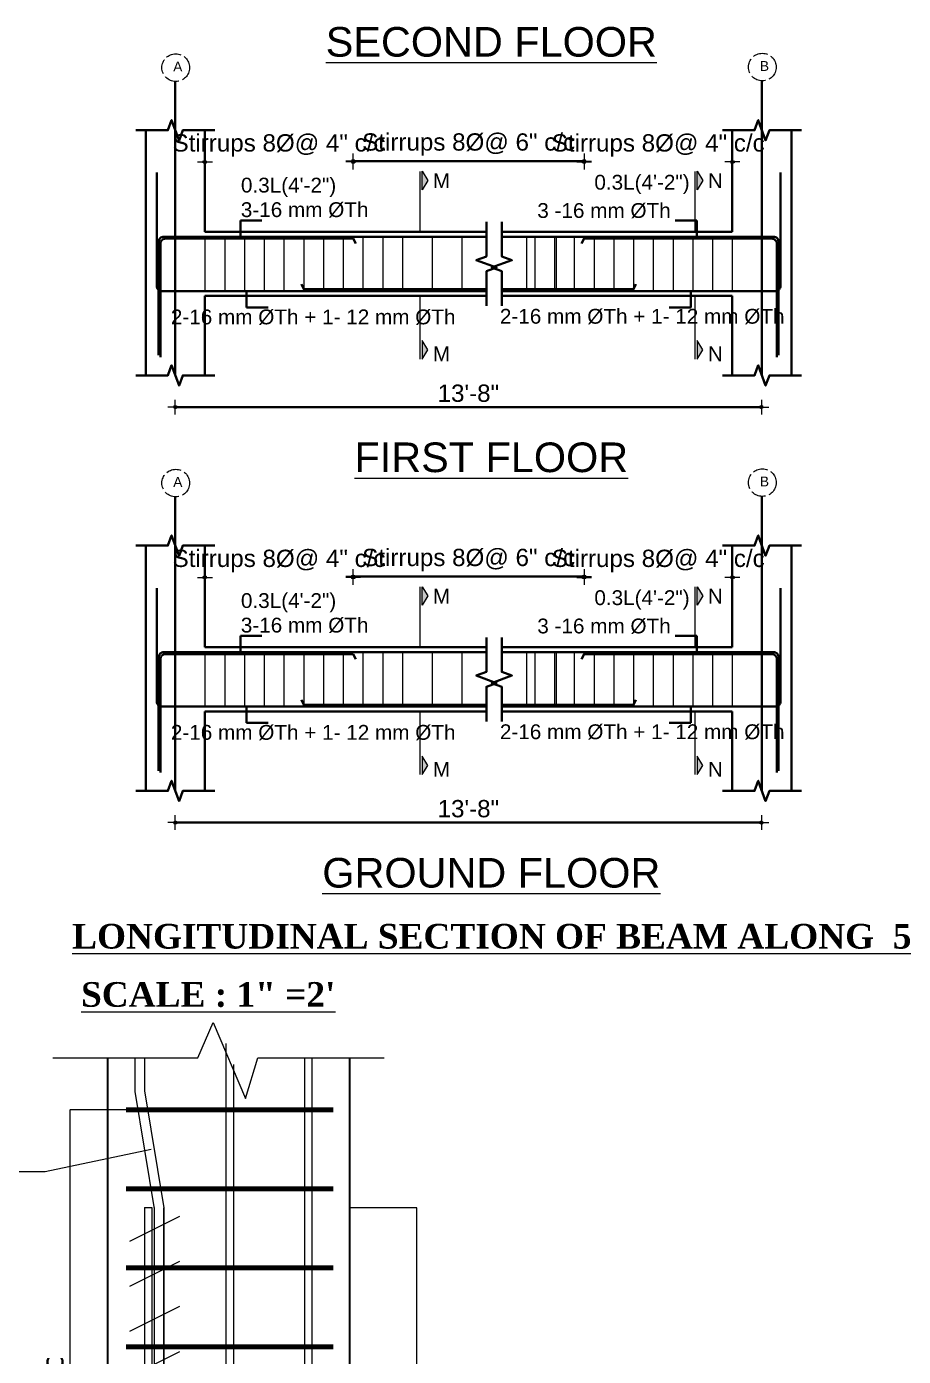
# Model space of a CAD drawing. Header units: inches. Extents: x -4597 to 93300, y -14139 to 5932.
# Drawn here: x 5302 to 5657, y -10542 to -10004 of the extents above; entities that cross this region are included whole.
import ezdxf
from ezdxf.enums import TextEntityAlignment as Align

# ---------------------------------------------------------------- set-up
doc = ezdxf.new("R2010")
doc.units = ezdxf.units.IN
doc.header["$LTSCALE"] = 0.5
doc.header["$MEASUREMENT"] = 0
doc.header["$PDMODE"] = 66
doc.linetypes.add('ACAD_ISO02W100', pattern=[15, 12, -3])
for name, color, linetype, lineweight in [('BAR', 5, 'Continuous', 40), ('DIM', 180, 'Continuous', 5), ('hatch', 9, 'Continuous', 0), ('HATCH1', 4, 'ACAD_ISO02W100', 13), ('REN-1', 212, 'Continuous', 30), ('STIRRUPS', 14, 'Continuous', 18), ('TEXT', 220, 'Continuous', 9), ('TRENCH', 1, 'Continuous', 35), ('wall', 20, 'Continuous', 40)]:
    doc.layers.add(name, color=color, linetype=linetype, lineweight=lineweight)
doc.layers.add('DIMENSION', color=5, linetype='Continuous')
doc.layers.add('STIRRUP', color=10, linetype='Continuous')
doc.styles.add('1.8', font='times.ttf', dxfattribs={"width": 0.8, "height": 6})
doc.styles.add('style1', font='arial.ttf', dxfattribs={"height": 7})
doc.styles.add('TAHOMA', font='tahoma.ttf', dxfattribs={"height": 9})
doc.styles.add('technical', font='technic_.ttf', dxfattribs={"height": 6.5})
doc.dimstyles.new('1.4', dxfattribs={"dimscale": 0, "dimtxt": 6, "dimasz": 0.5, "dimexe": 2, "dimexo": 9, "dimgap": 2, "dimtad": 1, "dimdec": 0, "dimlfac": 0.5, "dimzin": 3, "dimdsep": 46, "dimlunit": 4, "dimtxsty": '1.8', "dimblk": 'DIM', "dimcen": 3, "dimdle": 3, "dimse1": 1, "dimse2": 1, "dimclrd": 256, "dimclre": 256, "dimclrt": 7, "dimadec": 1, "dimazin": 2, "dimtfac": 1, "dimtdec": 0, "dimtix": 1, "dimtofl": 0, "dimtmove": 2, "dimatfit": 3, "dimldrblk": 'ARW', "dimfxl": 2, "dimfrac": 2, "dimtolj": 2, "dimtzin": 0, "dimarcsym": 0})
doc.dimstyles.new('ARROW', dxfattribs={"dimscale": 96, "dimtxt": 9, "dimasz": 0.125, "dimexe": 0.078125, "dimexo": 0.09375, "dimgap": 0.03125, "dimtad": 1, "dimdec": 0, "dimzin": 3, "dimdsep": 46, "dimlunit": 4, "dimtxsty": 'TAHOMA', "dimcen": 0.09375, "dimclrd": 256, "dimclre": 256, "dimclrt": 256, "dimadec": 0, "dimazin": 0, "dimtfac": 1, "dimtdec": 0, "dimtmove": 0, "dimatfit": 3, "dimfxl": 1, "dimfrac": 2, "dimtolj": 1, "dimtzin": 0, "dimarcsym": 0})

# ---------------------------------------------------------------- blocks, each defined once
blk = doc.blocks.new('*D71')
at = {"layer": 'Defpoints', "color": 0, "lineweight": -3, "transparency": 16777216}
for p in [(81384.01, 74775.59), (81446, 74775.59), (81446, 74487.82)]:
    blk.add_point(p, dxfattribs=at)
at = {"layer": 'DIM', "color": 0, "lineweight": -2, "transparency": 16777216}
for p, q in [((81445.75, 74775.59), (81383.93, 74775.59)), ((81384.01, 74487.95), (81384.01, 74775.47)), ((81445.75, 74487.82), (81383.93, 74487.82))]:
    blk.add_line(p, q, dxfattribs=at)
at = {"layer": 'DIM', "color": 0, "lineweight": -3, "transparency": 16777216}
for points in [[(81383.99, 74775.47), (81384.03, 74775.47), (81384.01, 74775.59)], [(81383.99, 74487.95), (81384.03, 74487.95), (81384.01, 74487.82)]]:
    blk.add_solid(points, dxfattribs=at)
at = {"layer": 'DIM', "color": 7, "transparency": 16777216, "insert": (81378.03, 74631.71), "char_height": 9, "attachment_point": 5, "rotation": 90, "style": 'TAHOMA'}
blk.add_mtext('\\A1;stirrups @ 4" c/c', dxfattribs=at)
blk = doc.blocks.new('*D72')
at = {"layer": 'Defpoints', "color": 0, "lineweight": -3, "transparency": 16777216}
for p in [(81497.08, 74735.98), (81524.36, 74735.98), (81497.08, 74487.59)]:
    blk.add_point(p, dxfattribs=at)
at = {"layer": 'DIM', "color": 0, "lineweight": -2, "transparency": 16777216}
for p, q in [((81497.33, 74735.98), (81524.44, 74735.98)), ((81524.36, 74487.72), (81524.36, 74735.85)), ((81497.33, 74487.59), (81524.44, 74487.59))]:
    blk.add_line(p, q, dxfattribs=at)
at = {"layer": 'DIM', "color": 0, "lineweight": -3, "transparency": 16777216}
for points in [[(81524.34, 74735.85), (81524.38, 74735.85), (81524.36, 74735.98)], [(81524.34, 74487.72), (81524.38, 74487.72), (81524.36, 74487.59)]]:
    blk.add_solid(points, dxfattribs=at)
at = {"layer": 'DIM', "color": 7, "transparency": 16777216, "insert": (81518.38, 74611.78), "char_height": 9, "attachment_point": 5, "rotation": 90, "style": 'TAHOMA'}
blk.add_mtext('\\A1;ld = 60%%C(3\'-2")', dxfattribs=at)
blk = doc.blocks.new('DIM')
at = {"layer": 'DIMENSION'}
h = blk.add_hatch(color=256, dxfattribs=at)
h.paths.add_polyline_path([(0, 1.3), (0, 0), (1.3, 0, 0.414214)])
h.paths.add_polyline_path([(1.3, 0), (0, 0), (0, -1.3, 0.414214)])
h.paths.add_polyline_path([(0, 0), (-1.3, 0, 0.414214), (0, -1.3)])
h.paths.add_polyline_path([(0, 1.3, 0.414214), (-1.3, 0), (0, 0)])
for p, q in [((-6, 0), (6, 0)), ((0, 6), (0, -6))]:
    blk.add_line(p, q, dxfattribs=at)
blk.add_circle((0, 0), 1.28, dxfattribs=at)
blk = doc.blocks.new('*D782')
at = {"layer": 'Defpoints', "color": 0, "ltscale": 10, "transparency": 16777216}
for p in [(87613.93, 16599.58), (87613.93, 16586.04), (87673.93, 16568.52)]:
    blk.add_point(p, dxfattribs=at)
at = {"layer": 'DIMENSION', "lineweight": -2, "ltscale": 10, "transparency": 16777216}
for p, q in [((87613.43, 16599.58), (87612.93, 16599.58)), ((87674.43, 16599.58), (87674.93, 16599.58))]:
    blk.add_line(p, q, dxfattribs=at)
at = {"layer": 'DIMENSION', "lineweight": -2, "ltscale": 10, "transparency": 16777216, "xscale": 0.5, "yscale": 0.5, "zscale": 0.5}
blk.add_blockref('DIM', (87613.93, 16599.58), dxfattribs=at)
at = {"layer": 'DIMENSION', "lineweight": -2, "ltscale": 10, "transparency": 16777216, "xscale": 0.5, "yscale": 0.5, "zscale": 0.5, "rotation": 180}
blk.add_blockref('DIM', (87673.93, 16599.58), dxfattribs=at)
at = {"layer": 'DIMENSION', "color": 7, "ltscale": 10, "transparency": 16777216, "insert": (87643.93, 16606.24), "char_height": 7, "attachment_point": 5, "style": 'style1'}
blk.add_mtext('\\A2;Stirrups 8%%C@ 4" c/c', dxfattribs=at)
blk = doc.blocks.new('ARW')
at = {"layer": 'DIMENSION'}
blk.add_lwpolyline([(10, 0, 0, 6, 0), (0, 0, 0, 0, 0), (10, 0, 0, 0, 0)], format="xyseb", dxfattribs=at)
blk = doc.blocks.new('*D783')
at = {"layer": 'Defpoints', "color": 0, "ltscale": 10, "transparency": 16777216}
for p in [(87827.5, 16599.58), (87827.5, 16586.04), (87767.5, 16568.52)]:
    blk.add_point(p, dxfattribs=at)
at = {"layer": 'DIMENSION', "lineweight": -2, "ltscale": 10, "transparency": 16777216}
for p, q in [((87767, 16599.58), (87766.5, 16599.58)), ((87828, 16599.58), (87828.5, 16599.58))]:
    blk.add_line(p, q, dxfattribs=at)
at = {"layer": 'DIMENSION', "lineweight": -2, "ltscale": 10, "transparency": 16777216, "xscale": 0.5, "yscale": 0.5, "zscale": 0.5}
blk.add_blockref('DIM', (87767.5, 16599.58), dxfattribs=at)
at = {"layer": 'DIMENSION', "lineweight": -2, "ltscale": 10, "transparency": 16777216, "xscale": 0.5, "yscale": 0.5, "zscale": 0.5, "rotation": 180}
blk.add_blockref('DIM', (87827.5, 16599.58), dxfattribs=at)
at = {"layer": 'DIMENSION', "color": 7, "ltscale": 10, "transparency": 16777216, "insert": (87797.5, 16606.24), "char_height": 7, "attachment_point": 5, "style": 'style1'}
blk.add_mtext('\\A2;Stirrups 8%%C@ 4" c/c', dxfattribs=at)
blk = doc.blocks.new('*D798')
at = {"layer": 'Defpoints', "color": 0, "ltscale": 10, "transparency": 16777216}
for p in [(87767.5, 16599.95), (87673.93, 16568.52), (87767.5, 16568.52)]:
    blk.add_point(p, dxfattribs=at)
at = {"layer": 'DIMENSION', "lineweight": -2, "ltscale": 10, "transparency": 16777216}
blk.add_line((87674.43, 16599.95), (87767, 16599.95), dxfattribs=at)
at = {"layer": 'DIMENSION', "lineweight": -2, "ltscale": 10, "transparency": 16777216, "xscale": 0.5, "yscale": 0.5, "zscale": 0.5, "rotation": 180}
blk.add_blockref('DIM', (87673.93, 16599.95), dxfattribs=at)
at = {"layer": 'DIMENSION', "lineweight": -2, "ltscale": 10, "transparency": 16777216, "xscale": 0.5, "yscale": 0.5, "zscale": 0.5}
blk.add_blockref('DIM', (87767.5, 16599.95), dxfattribs=at)
at = {"layer": 'DIMENSION', "color": 7, "ltscale": 10, "transparency": 16777216, "insert": (87720.72, 16606.61), "char_height": 7, "attachment_point": 5, "style": 'style1'}
blk.add_mtext('\\A2;Stirrups 8%%C@ 6" c/c', dxfattribs=at)
blk = doc.blocks.new('*D784')
at = {"layer": 'Defpoints', "color": 0, "ltscale": 10, "transparency": 16777216}
for p in [(87601.93, 16513.08), (87839.28, 16513.08), (87839.28, 16500.27)]:
    blk.add_point(p, dxfattribs=at)
at = {"layer": 'DIMENSION', "lineweight": -2, "ltscale": 10, "transparency": 16777216}
blk.add_line((87602.43, 16500.27), (87838.78, 16500.27), dxfattribs=at)
at = {"layer": 'DIMENSION', "lineweight": -2, "ltscale": 10, "transparency": 16777216, "xscale": 0.5, "yscale": 0.5, "zscale": 0.5, "rotation": 180}
blk.add_blockref('DIM', (87601.93, 16500.27), dxfattribs=at)
at = {"layer": 'DIMENSION', "lineweight": -2, "ltscale": 10, "transparency": 16777216, "xscale": 0.5, "yscale": 0.5, "zscale": 0.5}
blk.add_blockref('DIM', (87839.28, 16500.27), dxfattribs=at)
at = {"layer": 'DIMENSION', "color": 7, "ltscale": 10, "transparency": 16777216, "insert": (87720.61, 16505.85), "char_height": 7, "attachment_point": 5, "style": 'style1'}
blk.add_mtext('\\A2;13\'-8"', dxfattribs=at)
blk = doc.blocks.new('*D785')
at = {"layer": 'Defpoints', "color": 0, "ltscale": 10, "transparency": 16777216}
for p in [(87613.93, 16767.87), (87613.93, 16754.33), (87673.93, 16736.82)]:
    blk.add_point(p, dxfattribs=at)
at = {"layer": 'DIMENSION', "lineweight": -2, "ltscale": 10, "transparency": 16777216}
for p, q in [((87613.43, 16767.87), (87612.93, 16767.87)), ((87674.43, 16767.87), (87674.93, 16767.87))]:
    blk.add_line(p, q, dxfattribs=at)
at = {"layer": 'DIMENSION', "lineweight": -2, "ltscale": 10, "transparency": 16777216, "xscale": 0.5, "yscale": 0.5, "zscale": 0.5}
blk.add_blockref('DIM', (87613.93, 16767.87), dxfattribs=at)
at = {"layer": 'DIMENSION', "lineweight": -2, "ltscale": 10, "transparency": 16777216, "xscale": 0.5, "yscale": 0.5, "zscale": 0.5, "rotation": 180}
blk.add_blockref('DIM', (87673.93, 16767.87), dxfattribs=at)
at = {"layer": 'DIMENSION', "color": 7, "ltscale": 10, "transparency": 16777216, "insert": (87643.93, 16774.53), "char_height": 7, "attachment_point": 5, "style": 'style1'}
blk.add_mtext('\\A2;Stirrups 8%%C@ 4" c/c', dxfattribs=at)
blk = doc.blocks.new('*D786')
at = {"layer": 'Defpoints', "color": 0, "ltscale": 10, "transparency": 16777216}
for p in [(87827.5, 16767.87), (87827.5, 16754.33), (87767.5, 16736.82)]:
    blk.add_point(p, dxfattribs=at)
at = {"layer": 'DIMENSION', "lineweight": -2, "ltscale": 10, "transparency": 16777216}
for p, q in [((87767, 16767.87), (87766.5, 16767.87)), ((87828, 16767.87), (87828.5, 16767.87))]:
    blk.add_line(p, q, dxfattribs=at)
at = {"layer": 'DIMENSION', "lineweight": -2, "ltscale": 10, "transparency": 16777216, "xscale": 0.5, "yscale": 0.5, "zscale": 0.5}
blk.add_blockref('DIM', (87767.5, 16767.87), dxfattribs=at)
at = {"layer": 'DIMENSION', "lineweight": -2, "ltscale": 10, "transparency": 16777216, "xscale": 0.5, "yscale": 0.5, "zscale": 0.5, "rotation": 180}
blk.add_blockref('DIM', (87827.5, 16767.87), dxfattribs=at)
at = {"layer": 'DIMENSION', "color": 7, "ltscale": 10, "transparency": 16777216, "insert": (87797.5, 16774.53), "char_height": 7, "attachment_point": 5, "style": 'style1'}
blk.add_mtext('\\A2;Stirrups 8%%C@ 4" c/c', dxfattribs=at)
blk = doc.blocks.new('*D799')
at = {"layer": 'Defpoints', "color": 0, "ltscale": 10, "transparency": 16777216}
for p in [(87767.5, 16768.24), (87673.93, 16736.82), (87767.5, 16736.82)]:
    blk.add_point(p, dxfattribs=at)
at = {"layer": 'DIMENSION', "lineweight": -2, "ltscale": 10, "transparency": 16777216}
blk.add_line((87674.43, 16768.24), (87767, 16768.24), dxfattribs=at)
at = {"layer": 'DIMENSION', "lineweight": -2, "ltscale": 10, "transparency": 16777216, "xscale": 0.5, "yscale": 0.5, "zscale": 0.5, "rotation": 180}
blk.add_blockref('DIM', (87673.93, 16768.24), dxfattribs=at)
at = {"layer": 'DIMENSION', "lineweight": -2, "ltscale": 10, "transparency": 16777216, "xscale": 0.5, "yscale": 0.5, "zscale": 0.5}
blk.add_blockref('DIM', (87767.5, 16768.24), dxfattribs=at)
at = {"layer": 'DIMENSION', "color": 7, "ltscale": 10, "transparency": 16777216, "insert": (87720.72, 16774.9), "char_height": 7, "attachment_point": 5, "style": 'style1'}
blk.add_mtext('\\A2;Stirrups 8%%C@ 6" c/c', dxfattribs=at)
blk = doc.blocks.new('*D791')
at = {"layer": 'Defpoints', "color": 0, "ltscale": 10, "transparency": 16777216}
for p in [(87601.93, 16681.37), (87839.28, 16681.37), (87839.28, 16668.56)]:
    blk.add_point(p, dxfattribs=at)
at = {"layer": 'DIMENSION', "lineweight": -2, "ltscale": 10, "transparency": 16777216}
blk.add_line((87602.43, 16668.56), (87838.78, 16668.56), dxfattribs=at)
at = {"layer": 'DIMENSION', "lineweight": -2, "ltscale": 10, "transparency": 16777216, "xscale": 0.5, "yscale": 0.5, "zscale": 0.5, "rotation": 180}
blk.add_blockref('DIM', (87601.93, 16668.56), dxfattribs=at)
at = {"layer": 'DIMENSION', "lineweight": -2, "ltscale": 10, "transparency": 16777216, "xscale": 0.5, "yscale": 0.5, "zscale": 0.5}
blk.add_blockref('DIM', (87839.28, 16668.56), dxfattribs=at)
at = {"layer": 'DIMENSION', "color": 7, "ltscale": 10, "transparency": 16777216, "insert": (87720.61, 16674.14), "char_height": 7, "attachment_point": 5, "style": 'style1'}
blk.add_mtext('\\A2;13\'-8"', dxfattribs=at)
blk = doc.blocks.new('TUYTFH')
at = {"layer": 'DIM'}
for p, q in [((81428.33, 74732.42), (81408.09, 74722.31)), ((81428.33, 74714.15), (81408.09, 74704.03)), ((81428.33, 74695.87), (81408.09, 74685.76)), ((81428.33, 74677.59), (81408.09, 74667.48)), ((81428.33, 74659.32), (81408.09, 74649.2)), ((81428.33, 74641.04), (81408.09, 74630.93)), ((81428.33, 74622.77), (81408.09, 74612.65)), ((81428.33, 74604.49), (81408.09, 74594.38)), ((81428.33, 74586.21), (81408.09, 74576.1)), ((81428.33, 74567.94), (81408.09, 74557.82)), ((81428.33, 74549.66), (81408.09, 74539.55)), ((81428.33, 74531.38), (81408.09, 74521.27)), ((81428.33, 74513.11), (81408.09, 74503)), ((81428.33, 74494.83), (81408.09, 74484.72)), ((81414.08, 74465.52), (81417.15, 74465.52))]:
    blk.add_line(p, q, dxfattribs=at)
at = {"layer": 'hatch'}
for p, q in [((81447.05, 74802.49), (81447.05, 74471.4)), ((81450.12, 74793.9), (81450.12, 74462.81)), ((81414.08, 74735.98), (81417.15, 74735.98))]:
    blk.add_line(p, q, dxfattribs=at)
for points in [[(81377.03, 74796.62), (81435.73, 74796.62), (81441.88, 74810.92), (81455.04, 74780.13), (81460.02, 74796.62), (81511.2, 74796.62)], [(81410.17, 74796.62), (81410.17, 74783), (81418.08, 74735.5), (81418.08, 74487.82)], [(81414.08, 74796.62), (81414.08, 74783.32), (81422, 74735.82), (81422, 74487.82)], [(81479.01, 74465.52), (81479.01, 74796.62)], [(81482.08, 74465.52), (81482.08, 74796.62)], [(81414.08, 74735.98), (81414.08, 74465.52)], [(81417.15, 74735.98), (81417.15, 74465.52)], [(81418.08, 74735.98), (81418.08, 74487.59)], [(81377.03, 74465.52), (81435.73, 74465.52), (81441.88, 74485.86), (81455.04, 74449.04), (81460.02, 74465.52), (81511.2, 74465.52)]]:
    blk.add_lwpolyline(points, dxfattribs=at)
at = {"layer": 'REN-1', "ltscale": 0.75}
blk.add_line((81422, 74735.82), (81422, 74506.31), dxfattribs=at)
at = {"layer": 'STIRRUPS', "const_width": 2}
for points in [[(81490.58, 74775.59), (81406.58, 74775.59)], [(81490.58, 74743.59), (81406.58, 74743.59)], [(81490.58, 74711.59), (81406.58, 74711.59)], [(81490.58, 74679.59), (81406.58, 74679.59)], [(81490.58, 74647.59), (81406.58, 74647.59)], [(81490.58, 74615.59), (81406.58, 74615.59)], [(81490.58, 74583.59), (81406.58, 74583.59)], [(81490.58, 74551.59), (81406.58, 74551.59)], [(81490.58, 74519.59), (81406.58, 74519.59)], [(81490.58, 74487.59), (81406.58, 74487.59)]]:
    blk.add_lwpolyline(points, dxfattribs=at)
at = {"layer": 'TRENCH'}
for p, q in [((81399.08, 74796.62), (81399.08, 74465.52)), ((81497.08, 74796.62), (81497.08, 74461.73))]:
    blk.add_line(p, q, dxfattribs=at)
at = {"layer": 'TEXT'}
for s, height, style, p in [('MAX. SLOPE 1:6', 7, 'technical', (81300.47, 74754.58)), ('%%UCOLUMN BAR LAPPING DETAIL X', 12.2639, 'TAHOMA', (81290.2, 74429.21))]:
    blk.add_text(s, height=height, dxfattribs=dict(at, style=style)).set_placement(p)
at = {"layer": 'TEXT', "ltscale": 0.5, "style": 'TAHOMA'}
blk.add_text('SCALE: 3/16"=1\'-0"', height=6.75, dxfattribs=at).set_placement((81370.74, 74411.82))
at = {"layer": 'TEXT', "insert": (81357.29, 74528.46), "char_height": 8, "width": 95.9123, "attachment_point": 3, "style": 'TAHOMA'}
blk.add_mtext('TIE UP BY BINDING WIRE', dxfattribs=at)
at = {"layer": 'DIM'}
for base, p1, p2, text, picture, middle in [((81384.01, 74775.59), (81446, 74487.82), (81446, 74775.59), 'stirrups @ 4" c/c', '*D71', (81378.03, 74631.71)), ((81524.36, 74735.98), (81497.08, 74487.59), (81497.08, 74735.98), 'ld = 60%%C(3\'-2")', '*D72', (81518.38, 74611.78))]:
    dim = blk.add_linear_dim(base=base, p1=p1, p2=p2, angle=90, text=text, dimstyle='ARROW', override={"dimscale": 1}, dxfattribs=at)
    dim.commit()
    dim.dimension.update_dxf_attribs({"geometry": picture, "text_midpoint": middle})
for points in [[(81416.8, 74759.57), (81373.95, 74750.44), (81354.33, 74750.44)], [(81417.72, 74503), (81371.1, 74525.12), (81359.84, 74525.12)]]:
    blk.add_leader(points, dimstyle='ARROW', override={"dimscale": 1, "dimgap": 0.03125, "dimtad": 0}, dxfattribs=at)
blk = doc.blocks.new('121')
at = {"layer": 'TEXT', "ltscale": 10}
for points in [[(87701.92, 16764.11), (87701.92, 16756.61), (87704.23, 16760.36)], [(87813.3, 16764.11), (87813.3, 16756.61), (87815.61, 16760.36)], [(87701.92, 16687.97), (87701.92, 16695.48), (87704.23, 16691.72)], [(87813.3, 16687.97), (87813.3, 16695.48), (87815.61, 16691.72)], [(87701.92, 16595.82), (87701.92, 16588.32), (87704.23, 16592.07)], [(87813.3, 16595.82), (87813.3, 16588.32), (87815.61, 16592.07)], [(87701.92, 16519.68), (87701.92, 16527.18), (87704.23, 16523.43)], [(87813.3, 16519.68), (87813.3, 16527.18), (87815.61, 16523.43)]]:
    blk.add_hatch(color=256, dxfattribs=at).paths.add_polyline_path(points)
for p, q in [((87601.93, 16780.73), (87601.93, 16800.68)), ((87839.5, 16780.73), (87839.5, 16800.68)), ((87601.93, 16780.73), (87601.93, 16681.37)), ((87839.5, 16780.73), (87839.5, 16681.37)), ((87601.93, 16612.44), (87601.93, 16632.39)), ((87839.5, 16612.44), (87839.5, 16632.39)), ((87601.93, 16612.44), (87601.93, 16513.08)), ((87839.5, 16612.44), (87839.5, 16513.08))]:
    blk.add_line(p, q)
at = {"ltscale": 10}
for p, q in [((87589.93, 16681.37), (87589.93, 16780.73)), ((87613.93, 16739.57), (87613.93, 16780.73)), ((87827.5, 16739.57), (87827.5, 16780.73)), ((87851.5, 16736.82), (87851.5, 16780.73)), ((87727.93, 16739.57), (87613.93, 16739.57)), ((87734.15, 16739.57), (87827.5, 16739.57)), ((87851.5, 16681.37), (87851.5, 16736.82)), ((87727.93, 16713.57), (87613.93, 16713.57)), ((87613.93, 16681.37), (87613.93, 16713.57)), ((87734.15, 16713.57), (87827.5, 16713.57)), ((87827.5, 16681.37), (87827.5, 16713.57)), ((87589.93, 16513.08), (87589.93, 16612.44)), ((87613.93, 16571.27), (87613.93, 16612.44)), ((87827.5, 16571.27), (87827.5, 16612.44)), ((87851.5, 16568.52), (87851.5, 16612.44)), ((87727.93, 16571.27), (87613.93, 16571.27)), ((87734.15, 16571.27), (87827.5, 16571.27)), ((87851.5, 16513.08), (87851.5, 16568.52)), ((87727.93, 16545.27), (87613.93, 16545.27)), ((87613.93, 16513.08), (87613.93, 16545.27)), ((87734.15, 16545.27), (87827.5, 16545.27)), ((87827.5, 16513.08), (87827.5, 16545.27))]:
    blk.add_line(p, q, dxfattribs=at)
at = {"linetype": 'Continuous', "ltscale": 10}
for points in [[(87617.93, 16780.73), (87604.93, 16780.73), (87603.43, 16776.61), (87600.43, 16784.85), (87598.93, 16780.73), (87585.93, 16780.73)], [(87855.5, 16780.73), (87842.5, 16780.73), (87841, 16776.61), (87838, 16784.85), (87836.5, 16780.73), (87823.5, 16780.73)], [(87727.93, 16743.57), (87727.93, 16729.57), (87723.81, 16728.07), (87732.05, 16725.07), (87727.93, 16723.57), (87727.93, 16709.57)], [(87727.93, 16743.57), (87727.93, 16729.57), (87723.81, 16728.07), (87732.05, 16725.07), (87727.93, 16723.57), (87727.93, 16709.57)], [(87734.15, 16743.57), (87734.15, 16729.57), (87738.27, 16728.07), (87730.03, 16725.07), (87734.15, 16723.57), (87734.15, 16709.57)], [(87734.15, 16743.57), (87734.15, 16729.57), (87738.27, 16728.07), (87730.03, 16725.07), (87734.15, 16723.57), (87734.15, 16709.57)], [(87617.93, 16681.37), (87604.93, 16681.37), (87603.43, 16677.25), (87600.43, 16685.5), (87598.93, 16681.37), (87585.93, 16681.37)], [(87855.5, 16681.37), (87842.5, 16681.37), (87841, 16677.25), (87838, 16685.5), (87836.5, 16681.37), (87823.5, 16681.37)], [(87617.93, 16612.44), (87604.93, 16612.44), (87603.43, 16608.32), (87600.43, 16616.56), (87598.93, 16612.44), (87585.93, 16612.44)], [(87855.5, 16612.44), (87842.5, 16612.44), (87841, 16608.32), (87838, 16616.56), (87836.5, 16612.44), (87823.5, 16612.44)], [(87727.93, 16575.27), (87727.93, 16561.27), (87723.81, 16559.77), (87732.05, 16556.77), (87727.93, 16555.27), (87727.93, 16541.27)], [(87727.93, 16575.27), (87727.93, 16561.27), (87723.81, 16559.77), (87732.05, 16556.77), (87727.93, 16555.27), (87727.93, 16541.27)], [(87734.15, 16575.27), (87734.15, 16561.27), (87738.27, 16559.77), (87730.03, 16556.77), (87734.15, 16555.27), (87734.15, 16541.27)], [(87734.15, 16575.27), (87734.15, 16561.27), (87738.27, 16559.77), (87730.03, 16556.77), (87734.15, 16555.27), (87734.15, 16541.27)], [(87617.93, 16513.08), (87604.93, 16513.08), (87603.43, 16508.96), (87600.43, 16517.2), (87598.93, 16513.08), (87585.93, 16513.08)], [(87855.5, 16513.08), (87842.5, 16513.08), (87841, 16508.96), (87838, 16517.2), (87836.5, 16513.08), (87823.5, 16513.08)]]:
    blk.add_lwpolyline(points, dxfattribs=at)
at = {"layer": 'BAR', "ltscale": 10}
for p, q in [((87601.93, 16737.57), (87597.2, 16737.57)), ((87601.93, 16737.57), (87727.93, 16737.57)), ((87839.5, 16737.57), (87734.15, 16737.57)), ((87601.93, 16715.57), (87595.93, 16715.57)), ((87601.93, 16715.57), (87727.93, 16715.57)), ((87839.5, 16715.57), (87734.15, 16715.57)), ((87601.93, 16569.27), (87597.2, 16569.27)), ((87601.93, 16569.27), (87727.93, 16569.27)), ((87839.5, 16569.27), (87734.15, 16569.27)), ((87601.93, 16547.27), (87595.93, 16547.27)), ((87601.93, 16547.27), (87727.93, 16547.27)), ((87839.5, 16547.27), (87734.15, 16547.27))]:
    blk.add_line(p, q, dxfattribs=at)
for points in [[(87613.93, 16715.57), (87596.45, 16715.57, -0.414214), (87594.43, 16717.58), (87594.43, 16763.57)], [(87827.5, 16715.57), (87844.98, 16715.57, 0.414214), (87847, 16717.58), (87847, 16763.57)], [(87595.18, 16689.57), (87595.18, 16735.55, -0.414214), (87597.2, 16737.57), (87613.93, 16737.57)], [(87595.93, 16688.82), (87595.93, 16734.8, -0.414214), (87597.95, 16736.82), (87613.93, 16736.82)], [(87846.25, 16689.57), (87846.25, 16735.55, 0.414214), (87844.23, 16737.57), (87827.5, 16737.57)], [(87845.5, 16688.82), (87845.5, 16734.8, 0.414214), (87843.48, 16736.82), (87827.5, 16736.82)], [(87613.93, 16547.27), (87596.45, 16547.27, -0.414214), (87594.43, 16549.29), (87594.43, 16595.27)], [(87827.5, 16547.27), (87844.98, 16547.27, 0.414214), (87847, 16549.29), (87847, 16595.27)], [(87595.18, 16521.27), (87595.18, 16567.26, -0.414214), (87597.2, 16569.27), (87613.93, 16569.27)], [(87595.93, 16520.52), (87595.93, 16566.51, -0.414214), (87597.95, 16568.52), (87613.93, 16568.52)], [(87846.25, 16521.27), (87846.25, 16567.26, 0.414214), (87844.23, 16569.27), (87827.5, 16569.27)], [(87845.5, 16520.52), (87845.5, 16566.51, 0.414214), (87843.48, 16568.52), (87827.5, 16568.52)]]:
    blk.add_lwpolyline(points, format="xyb", dxfattribs=at)
for points in [[(87597.95, 16736.82), (87601.93, 16736.82)], [(87674.98, 16734.82), (87673.93, 16736.82), (87601.93, 16736.82)], [(87766.46, 16734.82), (87767.5, 16736.82), (87839.5, 16736.82)], [(87652.98, 16718.32), (87653.93, 16716.32), (87727.93, 16716.32)], [(87788.46, 16718.32), (87787.5, 16716.32), (87734.15, 16716.32)], [(87597.95, 16568.52), (87601.93, 16568.52)], [(87674.98, 16566.52), (87673.93, 16568.52), (87601.93, 16568.52)], [(87766.46, 16566.52), (87767.5, 16568.52), (87839.5, 16568.52)], [(87652.98, 16550.02), (87653.93, 16548.02), (87727.93, 16548.02)], [(87788.46, 16550.02), (87787.5, 16548.02), (87734.15, 16548.02)]]:
    blk.add_lwpolyline(points, dxfattribs=at)
at = {"layer": 'DIMENSION', "ltscale": 10}
for p, q in [((87701.07, 16739.57), (87701.07, 16764.06)), ((87812.44, 16739.57), (87812.44, 16764.06)), ((87701.07, 16688.02), (87701.07, 16713.57)), ((87812.44, 16688.02), (87812.44, 16713.57)), ((87701.07, 16571.27), (87701.07, 16595.77)), ((87812.44, 16571.27), (87812.44, 16595.77)), ((87701.07, 16519.73), (87701.07, 16545.27)), ((87812.44, 16519.73), (87812.44, 16545.27))]:
    blk.add_line(p, q, dxfattribs=at)
for points in [[(87701.92, 16756.61), (87701.92, 16764.11), (87704.23, 16760.36), (87701.92, 16756.61)], [(87813.3, 16756.61), (87813.3, 16764.11), (87815.61, 16760.36), (87813.3, 16756.61)], [(87701.92, 16588.32), (87701.92, 16595.82), (87704.23, 16592.07), (87701.92, 16588.32)], [(87813.3, 16588.32), (87813.3, 16595.82), (87815.61, 16592.07), (87813.3, 16588.32)]]:
    blk.add_lwpolyline(points, dxfattribs=at)
at = {"layer": 'HATCH1', "lineweight": 25}
for centre in [(87602.1, 16806.06), (87839.66, 16806.28), (87602.1, 16637.77), (87839.66, 16637.99)]:
    blk.add_circle(centre, 5.6, dxfattribs=at)
at = {"layer": 'STIRRUP'}
for p, q in [((87613.93, 16737.97), (87613.93, 16715.17)), ((87621.93, 16737.97), (87621.93, 16715.17)), ((87629.93, 16737.97), (87629.93, 16715.17)), ((87637.93, 16737.97), (87637.93, 16715.17)), ((87645.93, 16737.97), (87645.93, 16715.17)), ((87653.93, 16737.97), (87653.93, 16715.17)), ((87661.93, 16737.97), (87661.93, 16715.17)), ((87669.93, 16737.97), (87669.93, 16715.17)), ((87677.93, 16737.97), (87677.93, 16715.17)), ((87685.93, 16737.97), (87685.93, 16715.17)), ((87693.93, 16737.97), (87693.93, 16715.17)), ((87705.93, 16737.97), (87705.93, 16715.17)), ((87717.93, 16737.97), (87717.93, 16715.17)), ((87744.15, 16737.97), (87744.15, 16715.17)), ((87747.5, 16737.97), (87747.5, 16715.17)), ((87755.5, 16737.97), (87755.5, 16715.17)), ((87756.15, 16737.97), (87756.15, 16715.17)), ((87763.5, 16737.97), (87763.5, 16715.17)), ((87771.5, 16737.97), (87771.5, 16715.17)), ((87779.5, 16737.97), (87779.5, 16715.17)), ((87787.5, 16737.97), (87787.5, 16715.17)), ((87795.5, 16737.97), (87795.5, 16715.17)), ((87803.5, 16737.97), (87803.5, 16715.17)), ((87811.5, 16737.97), (87811.5, 16715.17)), ((87819.5, 16737.97), (87819.5, 16715.17)), ((87827.5, 16737.97), (87827.5, 16715.17)), ((87613.93, 16569.67), (87613.93, 16546.87)), ((87621.93, 16569.67), (87621.93, 16546.87)), ((87629.93, 16569.67), (87629.93, 16546.87)), ((87637.93, 16569.67), (87637.93, 16546.87)), ((87645.93, 16569.67), (87645.93, 16546.87)), ((87653.93, 16569.67), (87653.93, 16546.87)), ((87661.93, 16569.67), (87661.93, 16546.87)), ((87669.93, 16569.67), (87669.93, 16546.87)), ((87677.93, 16569.67), (87677.93, 16546.87)), ((87685.93, 16569.67), (87685.93, 16546.87)), ((87693.93, 16569.67), (87693.93, 16546.87)), ((87705.93, 16569.67), (87705.93, 16546.87)), ((87717.93, 16569.67), (87717.93, 16546.87)), ((87744.15, 16569.67), (87744.15, 16546.87)), ((87747.5, 16569.67), (87747.5, 16546.87)), ((87755.5, 16569.67), (87755.5, 16546.87)), ((87756.15, 16569.67), (87756.15, 16546.87)), ((87763.5, 16569.67), (87763.5, 16546.87)), ((87771.5, 16569.67), (87771.5, 16546.87)), ((87779.5, 16569.67), (87779.5, 16546.87)), ((87787.5, 16569.67), (87787.5, 16546.87)), ((87795.5, 16569.67), (87795.5, 16546.87)), ((87803.5, 16569.67), (87803.5, 16546.87)), ((87811.5, 16569.67), (87811.5, 16546.87)), ((87819.5, 16569.67), (87819.5, 16546.87)), ((87827.5, 16569.67), (87827.5, 16546.87))]:
    blk.add_line(p, q, dxfattribs=at)
at = {"layer": 'TEXT', "ltscale": 10}
for points in [[(87701.92, 16695.48), (87701.92, 16687.97), (87704.23, 16691.72), (87701.92, 16695.48)], [(87813.3, 16695.48), (87813.3, 16687.97), (87815.61, 16691.72), (87813.3, 16695.48)], [(87701.92, 16527.18), (87701.92, 16519.68), (87704.23, 16523.43), (87701.92, 16527.18)], [(87813.3, 16527.18), (87813.3, 16519.68), (87815.61, 16523.43), (87813.3, 16527.18)]]:
    blk.add_lwpolyline(points, dxfattribs=at)
at = {"layer": 'HATCH1', "lineweight": 25, "style": 'style1'}
for s, p in [('A', (87601.07, 16804.51)), ('B', (87838.64, 16804.73)), ('A', (87601.07, 16636.22)), ('B', (87838.64, 16636.44))]:
    blk.add_text(s, height=4, dxfattribs=at).set_placement(p)
at = {"layer": 'TEXT', "style": 'style1'}
for s, p in [('%%USECOND FLOOR', (87729.9, 16816.52)), ('%%UFIRST FLOOR', (87729.9, 16648.22)), ('%%UGROUND FLOOR', (87729.9, 16479.93))]:
    blk.add_text(s, height=12, dxfattribs=at).set_placement(p, align=Align.MIDDLE_CENTER)
for p in [(87628.5, 16755.48), (87628.5, 16755.48), (87771.63, 16756.65), (87771.63, 16756.65), (87628.5, 16587.19), (87771.63, 16588.36)]:
    blk.add_text('0.3L(4\'-2")', height=6, dxfattribs=at).set_placement(p)
at = {"layer": 'TEXT', "ltscale": 10, "style": 'style1'}
for s, p in [('M', (87706.22, 16757.27)), ('N', (87817.6, 16757.27)), ('3-16 mm %%CTh ', (87628.45, 16745.54)), ('3 -16 mm %%CTh ', (87748.52, 16745.19)), ('2-16 mm %%CTh + 1- 12 mm %%CTh', (87600.12, 16702.09)), ('2-16 mm %%CTh + 1- 12 mm %%CTh', (87733.37, 16702.35)), ('M', (87706.22, 16687.15)), ('N', (87817.6, 16687.15)), ('M', (87706.22, 16588.98)), ('N', (87817.6, 16588.98)), ('3-16 mm %%CTh ', (87628.45, 16577.25)), ('3 -16 mm %%CTh ', (87748.52, 16576.9)), ('2-16 mm %%CTh + 1- 12 mm %%CTh', (87600.12, 16533.8)), ('2-16 mm %%CTh + 1- 12 mm %%CTh', (87733.37, 16534.05)), ('M', (87706.22, 16518.86)), ('N', (87817.6, 16518.86))]:
    blk.add_text(s, height=6, dxfattribs=at).set_placement(p)
at = {"layer": 'TEXT', "char_height": 10, "width": 450.6233, "attachment_point": 1, "style": 'style1'}
for s, insert in [('{\\fTimes New Roman|b1|i0|c0|p18;\\LLONGITUDINAL SECTION OF BEAM ALONG  5-5}', (87560.15, 16459.22)), ('{\\fTimes New Roman|b1|i0|c0|p18;\\LSCALE : 1" =2\'}', (87563.75, 16435.64))]:
    blk.add_mtext(s, dxfattribs=dict(at, insert=insert))
at = {"layer": 'DIMENSION', "ltscale": 10}
for base, p1, p2, picture, middle in [((87613.93, 16767.87), (87673.93, 16736.82), (87613.93, 16754.33), '*D785', (87643.93, 16774.53)), ((87613.93, 16599.58), (87673.93, 16568.52), (87613.93, 16586.04), '*D782', (87643.93, 16606.24))]:
    dim = blk.add_linear_dim(base=base, p1=p1, p2=p2, angle=180, text='Stirrups 8%%C@ 4" c/c', dimstyle='1.4', override={"dimscale": 1, "dimtxsty": 'style1'}, dxfattribs=at)
    dim.commit()
    dim.dimension.update_dxf_attribs({"geometry": picture, "text_midpoint": middle})
for base, p1, p2, text, picture, middle in [((87767.5, 16768.24), (87673.93, 16736.82), (87767.5, 16736.82), 'Stirrups 8%%C@ 6" c/c', '*D799', (87720.72, 16774.9)), ((87827.5, 16767.87), (87767.5, 16736.82), (87827.5, 16754.33), 'Stirrups 8%%C@ 4" c/c', '*D786', (87797.5, 16774.53)), ((87839.28, 16668.56), (87601.93, 16681.37), (87839.28, 16681.37), '13\'-8"', '*D791', (87720.61, 16674.14)), ((87767.5, 16599.95), (87673.93, 16568.52), (87767.5, 16568.52), 'Stirrups 8%%C@ 6" c/c', '*D798', (87720.72, 16606.61)), ((87827.5, 16599.58), (87767.5, 16568.52), (87827.5, 16586.04), 'Stirrups 8%%C@ 4" c/c', '*D783', (87797.5, 16606.24)), ((87839.28, 16500.27), (87601.93, 16513.08), (87839.28, 16513.08), '13\'-8"', '*D784', (87720.61, 16505.85))]:
    dim = blk.add_linear_dim(base=base, p1=p1, p2=p2, text=text, dimstyle='1.4', override={"dimscale": 1, "dimtxsty": 'style1'}, dxfattribs=at)
    dim.commit()
    dim.dimension.update_dxf_attribs({"geometry": picture, "text_midpoint": middle})
for points in [[(87628.29, 16737.97), (87628.29, 16744.17), (87637.01, 16744.17)], [(87813.14, 16737.97), (87813.14, 16744.17), (87804.42, 16744.17)], [(87630.77, 16715.17), (87630.77, 16708.96), (87639.49, 16708.96)], [(87810.66, 16715.17), (87810.66, 16708.96), (87801.94, 16708.96)], [(87628.29, 16569.67), (87628.29, 16575.88), (87637.01, 16575.88)], [(87813.14, 16569.67), (87813.14, 16575.88), (87804.42, 16575.88)], [(87630.77, 16546.87), (87630.77, 16540.66), (87639.49, 16540.66)], [(87810.66, 16546.87), (87810.66, 16540.66), (87801.94, 16540.66)]]:
    blk.add_leader(points, dimstyle='1.4', override={"dimscale": 1, "dimtxsty": 'style1'}, dxfattribs=at)

msp = doc.modelspace()

# ---------------------------------------------------------------- block references
at = {"color": 0, "lineweight": -3}
msp.add_blockref('TUYTFH', (-76064.73, -85218.11), dxfattribs=at)
at = {"layer": 'wall', "linetype": 'ByBlock'}
msp.add_blockref('121', (-82240.06, -26826.43), dxfattribs=at)

doc.saveas('drawing.dxf')
